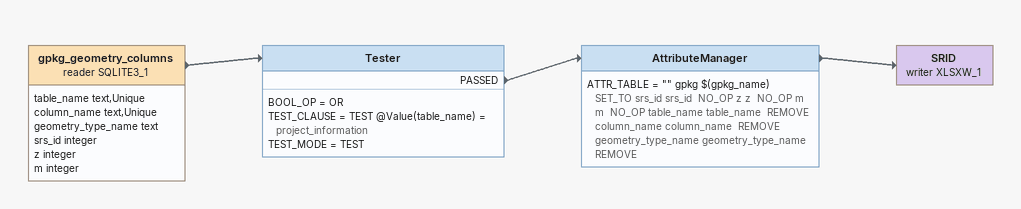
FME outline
gpkg_geometry_columns (reader SQLITE3_1)
    attributes: table_name text,Unique, column_name text,Unique, geometry_type_name text, srs_id integer, z integer, m integer
    -> Tester
Tester
    BOOL_OP = OR
    TEST_CLAUSE = TEST @Value(table_name) = project_information
    TEST_MODE = TEST
    PASSED -> AttributeManager
AttributeManager
    ATTR_TABLE = "" gpkg $(gpkg_name) SET_TO srs_id srs_id  NO_OP z z  NO_OP m m  NO_OP table_name table_name  REMOVE column_name column_name  REMOVE geometry_type_name geometry_type_name  REMOVE
    -> SRID (writer XLSXW_1)
SRID (writer XLSXW_1)
